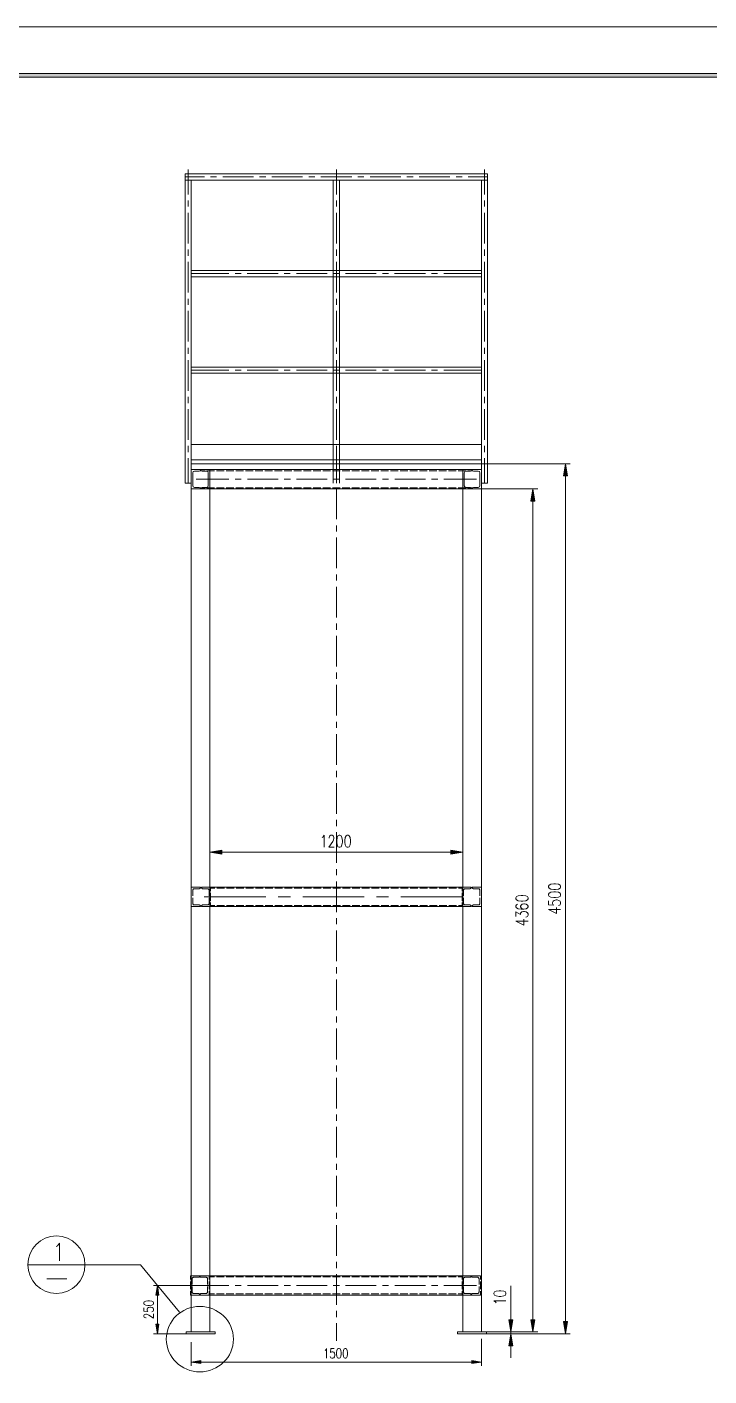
# Model space of a CAD drawing. Header units: millimetres. Extents: x 0 to 586, y 0 to 414.
# Drawn here: x 243.7 to 382.8, y 138.9 to 414.1 of the extents above; entities that cross this region are included whole.
import ezdxf

# ---------------------------------------------------------------- set-up
doc = ezdxf.new("R2010")
doc.units = ezdxf.units.MM

msp = doc.modelspace()

# ---------------------------------------------------------------- hatches: boundary and pattern name
h = msp.add_hatch(color=0)
h.dxf.hatch_style = 2
h.paths.add_polyline_path([(576.117861, 404.569083), (575.429944, 403.877639), (24.994306, 403.877639), (24.302861, 404.569083)])
h = msp.add_hatch(color=0)
h.dxf.hatch_style = 2
h.paths.add_polyline_path([(353.119972, 322.505917), (353.529194, 324.971833), (353.941944, 322.505917)])
h = msp.add_hatch(color=0)
h.dxf.hatch_style = 2
h.paths.add_polyline_path([(279.107194, 323.773447), (279.094142, 323.7865), (279.107194, 323.799553), (279.120247, 323.7865)])
h = msp.add_hatch(color=0)
h.dxf.hatch_style = 2
h.paths.add_polyline_path([(279.107194, 323.773447), (279.094142, 323.7865), (279.107194, 323.799553), (279.120247, 323.7865)])
h = msp.add_hatch(color=0)
h.dxf.hatch_style = 2
h.paths.add_polyline_path([(334.475667, 323.773447), (334.462614, 323.7865), (334.475667, 323.799553), (334.488719, 323.7865)])
h = msp.add_hatch(color=0)
h.dxf.hatch_style = 2
h.paths.add_polyline_path([(334.475667, 323.773447), (334.462614, 323.7865), (334.475667, 323.799553), (334.488719, 323.7865)])
h = msp.add_hatch(color=0)
h.dxf.hatch_style = 2
h.paths.add_polyline_path([(279.107194, 319.832919), (279.094142, 319.845972), (279.107194, 319.859025), (279.120247, 319.845972)])
h = msp.add_hatch(color=0)
h.dxf.hatch_style = 2
h.paths.add_polyline_path([(279.107194, 319.832919), (279.094142, 319.845972), (279.107194, 319.859025), (279.120247, 319.845972)])
h = msp.add_hatch(color=0)
h.dxf.hatch_style = 2
h.paths.add_polyline_path([(334.475667, 319.832919), (334.462614, 319.845972), (334.475667, 319.859025), (334.488719, 319.845972)])
h = msp.add_hatch(color=0)
h.dxf.hatch_style = 2
h.paths.add_polyline_path([(334.475667, 319.832919), (334.462614, 319.845972), (334.475667, 319.859025), (334.488719, 319.845972)])
h = msp.add_hatch(color=0)
h.dxf.hatch_style = 2
h.paths.add_polyline_path([(346.463056, 317.380056), (346.875806, 319.845972), (347.285028, 317.380056)])
h = msp.add_hatch(color=0)
h.dxf.hatch_style = 2
h.paths.add_polyline_path([(283.464, 246.168333), (281.001611, 245.759111), (283.464, 245.349889)])
h = msp.add_hatch(color=0)
h.dxf.hatch_style = 2
h.paths.add_polyline_path([(330.118861, 246.168333), (332.584778, 245.759111), (330.118861, 245.349889)])
h = msp.add_hatch(color=0)
h.dxf.hatch_style = 2
h.paths.add_polyline_path([(279.107194, 238.591725), (279.094142, 238.604778), (279.107194, 238.617831), (279.120247, 238.604778)])
h = msp.add_hatch(color=0)
h.dxf.hatch_style = 2
h.paths.add_polyline_path([(279.265944, 238.591725), (279.252892, 238.604778), (279.265944, 238.617831), (279.278997, 238.604778)])
h = msp.add_hatch(color=0)
h.dxf.hatch_style = 2
h.paths.add_polyline_path([(334.320444, 238.591725), (334.307392, 238.604778), (334.320444, 238.617831), (334.333497, 238.604778)])
h = msp.add_hatch(color=0)
h.dxf.hatch_style = 2
h.paths.add_polyline_path([(334.475667, 238.591725), (334.462614, 238.604778), (334.475667, 238.617831), (334.488719, 238.604778)])
h = msp.add_hatch(color=0)
h.dxf.hatch_style = 2
h.paths.add_polyline_path([(279.107194, 234.647669), (279.094142, 234.660722), (279.107194, 234.673775), (279.120247, 234.660722)])
h = msp.add_hatch(color=0)
h.dxf.hatch_style = 2
h.paths.add_polyline_path([(279.265944, 234.647669), (279.252892, 234.660722), (279.265944, 234.673775), (279.278997, 234.660722)])
h = msp.add_hatch(color=0)
h.dxf.hatch_style = 2
h.paths.add_polyline_path([(334.320444, 234.647669), (334.307392, 234.660722), (334.320444, 234.673775), (334.333497, 234.660722)])
h = msp.add_hatch(color=0)
h.dxf.hatch_style = 2
h.paths.add_polyline_path([(334.475667, 234.647669), (334.462614, 234.660722), (334.475667, 234.673775), (334.488719, 234.660722)])
h = msp.add_hatch(color=0)
h.dxf.hatch_style = 2
h.paths.add_polyline_path([(269.963194, 155.395083), (270.291278, 157.367111), (270.619361, 155.395083)])
h = msp.add_hatch(color=0)
h.dxf.hatch_style = 2
h.paths.add_polyline_path([(278.948444, 159.326086), (278.935392, 159.339139), (278.948444, 159.352192), (278.961497, 159.339139)])
h = msp.add_hatch(color=0)
h.dxf.hatch_style = 2
h.paths.add_polyline_path([(278.948444, 159.326086), (278.935392, 159.339139), (278.948444, 159.352192), (278.961497, 159.339139)])
h = msp.add_hatch(color=0)
h.dxf.hatch_style = 2
h.paths.add_polyline_path([(334.320444, 159.326086), (334.307392, 159.339139), (334.320444, 159.352192), (334.333497, 159.339139)])
h = msp.add_hatch(color=0)
h.dxf.hatch_style = 2
h.paths.add_polyline_path([(334.320444, 159.326086), (334.307392, 159.339139), (334.320444, 159.352192), (334.333497, 159.339139)])
h = msp.add_hatch(color=0)
h.dxf.hatch_style = 2
h.paths.add_polyline_path([(278.948444, 155.382031), (278.935392, 155.395083), (278.948444, 155.408136), (278.961497, 155.395083)])
h = msp.add_hatch(color=0)
h.dxf.hatch_style = 2
h.paths.add_polyline_path([(278.948444, 155.382031), (278.935392, 155.395083), (278.948444, 155.408136), (278.961497, 155.395083)])
h = msp.add_hatch(color=0)
h.dxf.hatch_style = 2
h.paths.add_polyline_path([(334.320444, 155.382031), (334.307392, 155.395083), (334.320444, 155.408136), (334.333497, 155.395083)])
h = msp.add_hatch(color=0)
h.dxf.hatch_style = 2
h.paths.add_polyline_path([(334.320444, 155.382031), (334.307392, 155.395083), (334.320444, 155.408136), (334.333497, 155.395083)])
h = msp.add_hatch(color=0)
h.dxf.hatch_style = 2
h.paths.add_polyline_path([(269.963194, 149.479), (270.291278, 147.506972), (270.619361, 149.479)])
h = msp.add_hatch(color=0)
h.dxf.hatch_style = 2
h.paths.add_polyline_path([(341.972194, 150.364472), (342.384944, 147.902083), (342.794167, 150.364472)])
h = msp.add_hatch(color=0)
h.dxf.hatch_style = 2
h.paths.add_polyline_path([(346.463056, 150.364472), (346.875806, 147.902083), (347.285028, 150.364472)])
h = msp.add_hatch(color=0)
h.dxf.hatch_style = 2
h.paths.add_polyline_path([(353.119972, 149.972889), (353.529194, 147.506972), (353.941944, 149.972889)])
h = msp.add_hatch(color=0)
h.dxf.hatch_style = 2
h.paths.add_polyline_path([(341.972194, 145.041056), (342.384944, 147.506972), (342.794167, 145.041056)])
h = msp.add_hatch(color=0)
h.dxf.hatch_style = 2
h.paths.add_polyline_path([(279.188333, 142.056556), (277.216306, 141.728472), (279.188333, 141.400389)])
h = msp.add_hatch(color=0)
h.dxf.hatch_style = 2
h.paths.add_polyline_path([(334.398056, 142.056556), (336.370083, 141.728472), (334.398056, 141.400389)])

# ---------------------------------------------------------------- linework, layer by layer
at = {"color": 0, "lineweight": 0}
for points in [[(0, 0), (585.632278, 0), (585.632278, 414.0835), (0, 414.0835)], [(576.117861, 404.569083), (575.429944, 403.877639), (24.994306, 403.877639), (24.302861, 404.569083)], [(353.119972, 322.505917), (353.529194, 324.971833), (353.941944, 322.505917)], [(346.463056, 317.380056), (346.875806, 319.845972), (347.285028, 317.380056)], [(307.368222, 249.209278), (307.121278, 249.092861), (306.955472, 248.740083), (306.874333, 248.154472), (306.874333, 247.801694), (306.955472, 247.216083), (307.121278, 246.863306), (307.368222, 246.743361), (307.5305, 246.743361), (307.777444, 246.863306), (307.94325, 247.216083), (308.024389, 247.801694), (308.024389, 248.154472), (307.94325, 248.740083), (307.777444, 249.092861), (307.5305, 249.209278)], [(309.012167, 249.209278), (308.765222, 249.092861), (308.599417, 248.740083), (308.518278, 248.154472), (308.518278, 247.801694), (308.599417, 247.216083), (308.765222, 246.863306), (309.012167, 246.743361), (309.174444, 246.743361), (309.421389, 246.863306), (309.587194, 247.216083), (309.668333, 247.801694), (309.668333, 248.154472), (309.587194, 248.740083), (309.421389, 249.092861), (309.174444, 249.209278)], [(283.464, 246.168333), (281.001611, 245.759111), (283.464, 245.349889)], [(330.118861, 246.168333), (332.584778, 245.759111), (330.118861, 245.349889)], [(343.425639, 236.255278), (343.542056, 236.008333), (343.894833, 235.846056), (344.480444, 235.761389), (344.833222, 235.761389), (345.418833, 235.846056), (345.771611, 236.008333), (345.888028, 236.255278), (345.888028, 236.421083), (345.771611, 236.668028), (345.418833, 236.830306), (344.833222, 236.911444), (344.480444, 236.911444), (343.894833, 236.830306), (343.542056, 236.668028), (343.425639, 236.421083)], [(350.079028, 238.622417), (350.198972, 238.375472), (350.548222, 238.209667), (351.137361, 238.128528), (351.486611, 238.128528), (352.07575, 238.209667), (352.428528, 238.375472), (352.544944, 238.622417), (352.544944, 238.784694), (352.428528, 239.031639), (352.07575, 239.197444), (351.486611, 239.278583), (351.137361, 239.278583), (350.548222, 239.197444), (350.198972, 239.031639), (350.079028, 238.784694)], [(350.079028, 236.978472), (350.198972, 236.731528), (350.548222, 236.56925), (351.137361, 236.484583), (351.486611, 236.484583), (352.07575, 236.56925), (352.428528, 236.731528), (352.544944, 236.978472), (352.544944, 237.144278), (352.428528, 237.387694), (352.07575, 237.5535), (351.486611, 237.634639), (351.137361, 237.634639), (350.548222, 237.5535), (350.198972, 237.387694), (350.079028, 237.144278)], [(269.963194, 155.395083), (270.291278, 157.367111), (270.619361, 155.395083)], [(267.529028, 153.684111), (267.624278, 153.486556), (267.9065, 153.356028), (268.375694, 153.292528), (268.657917, 153.292528), (269.127111, 153.356028), (269.409333, 153.486556), (269.501056, 153.684111), (269.501056, 153.818167), (269.409333, 154.012194), (269.127111, 154.14625), (268.657917, 154.20975), (268.375694, 154.20975), (267.9065, 154.14625), (267.624278, 154.012194), (267.529028, 153.818167)], [(338.934778, 155.624389), (339.051194, 155.377444), (339.403972, 155.211639), (339.989583, 155.1305), (340.342361, 155.1305), (340.927972, 155.211639), (341.28075, 155.377444), (341.397167, 155.624389), (341.397167, 155.790194), (341.28075, 156.033611), (340.927972, 156.199417), (340.342361, 156.280556), (339.989583, 156.280556), (339.403972, 156.199417), (339.051194, 156.033611), (338.934778, 155.790194)], [(269.963194, 149.479), (270.291278, 147.506972), (270.619361, 149.479)], [(341.972194, 150.364472), (342.384944, 147.902083), (342.794167, 150.364472)], [(346.463056, 150.364472), (346.875806, 147.902083), (347.285028, 150.364472)], [(353.119972, 149.972889), (353.529194, 147.506972), (353.941944, 149.972889)], [(341.972194, 145.041056), (342.384944, 147.506972), (342.794167, 145.041056)], [(307.251806, 144.487194), (307.05425, 144.395472), (306.923722, 144.11325), (306.856694, 143.644056), (306.856694, 143.361833), (306.923722, 142.892639), (307.05425, 142.610417), (307.251806, 142.518694), (307.382333, 142.518694), (307.579889, 142.610417), (307.713944, 142.892639), (307.777444, 143.361833), (307.777444, 143.644056), (307.713944, 144.11325), (307.579889, 144.395472), (307.382333, 144.487194)], [(308.567667, 144.487194), (308.370111, 144.395472), (308.239583, 144.11325), (308.172556, 143.644056), (308.172556, 143.361833), (308.239583, 142.892639), (308.370111, 142.610417), (308.567667, 142.518694), (308.698194, 142.518694), (308.89575, 142.610417), (309.026278, 142.892639), (309.093306, 143.361833), (309.093306, 143.644056), (309.026278, 144.11325), (308.89575, 144.395472), (308.698194, 144.487194)], [(279.188333, 142.056556), (277.216306, 141.728472), (279.188333, 141.400389)], [(334.398056, 142.056556), (336.370083, 141.728472), (334.398056, 141.400389)]]:
    msp.add_lwpolyline(points, close=True, dxfattribs=at)
for points in [[(275.953361, 321.027778), (275.953361, 384.125611)], [(275.953361, 384.125611), (337.633028, 384.125611)], [(275.953361, 383.494139), (279.872722, 383.494139)], [(275.953361, 382.862667), (337.633028, 382.862667)], [(276.584833, 379.941667), (276.584833, 385.011083)], [(277.216306, 321.027778), (277.216306, 382.862667)], [(281.125083, 383.494139), (282.377444, 383.494139)], [(283.629806, 383.494139), (289.888083, 383.494139)], [(291.140444, 383.494139), (292.392806, 383.494139)], [(293.645167, 383.494139), (299.906972, 383.494139)], [(301.159333, 383.494139), (302.408167, 383.494139)], [(303.660528, 383.494139), (309.922333, 383.494139)], [(306.161722, 321.027778), (306.161722, 382.862667)], [(306.793194, 379.941667), (306.793194, 385.011083)], [(307.424667, 321.027778), (307.424667, 382.862667)], [(311.174694, 383.494139), (312.427056, 383.494139)], [(313.679417, 383.494139), (319.937694, 383.494139)], [(321.190056, 383.494139), (322.442417, 383.494139)], [(323.694778, 383.494139), (329.956583, 383.494139)], [(331.208944, 383.494139), (332.461306, 383.494139)], [(333.713667, 383.494139), (337.633028, 383.494139)], [(336.370083, 321.027778), (336.370083, 382.862667)], [(337.001556, 379.941667), (337.001556, 385.011083)], [(337.633028, 321.027778), (337.633028, 384.125611)], [(276.584833, 377.436944), (276.584833, 378.689306)], [(306.793194, 377.436944), (306.793194, 378.689306)], [(337.001556, 377.436944), (337.001556, 378.689306)], [(276.584833, 369.922778), (276.584833, 376.184583)], [(306.793194, 369.922778), (306.793194, 376.184583)], [(337.001556, 369.922778), (337.001556, 376.184583)], [(276.584833, 367.418056), (276.584833, 368.670417)], [(276.584833, 359.907417), (276.584833, 366.165694)], [(306.793194, 367.418056), (306.793194, 368.670417)], [(306.793194, 359.907417), (306.793194, 366.165694)], [(337.001556, 367.418056), (337.001556, 368.670417)], [(337.001556, 359.907417), (337.001556, 366.165694)], [(277.216306, 364.408861), (336.370083, 364.408861)], [(277.216306, 363.777389), (284.878639, 363.777389)], [(286.131, 363.777389), (287.383361, 363.777389)], [(288.635722, 363.777389), (294.897528, 363.777389)], [(296.149889, 363.777389), (297.40225, 363.777389)], [(298.654611, 363.777389), (304.912889, 363.777389)], [(306.16525, 363.777389), (307.417611, 363.777389)], [(308.669972, 363.777389), (314.931778, 363.777389)], [(316.184139, 363.777389), (317.4365, 363.777389)], [(318.688861, 363.777389), (324.947139, 363.777389)], [(326.1995, 363.777389), (327.451861, 363.777389)], [(328.704222, 363.777389), (336.370083, 363.777389)], [(277.216306, 363.145917), (336.370083, 363.145917)], [(276.584833, 357.402694), (276.584833, 358.655056)], [(306.793194, 357.402694), (306.793194, 358.655056)], [(337.001556, 357.402694), (337.001556, 358.655056)], [(276.584833, 349.888528), (276.584833, 356.150333)], [(306.793194, 349.888528), (306.793194, 356.150333)], [(337.001556, 349.888528), (337.001556, 356.150333)], [(276.584833, 347.383806), (276.584833, 348.636167)], [(306.793194, 347.383806), (306.793194, 348.636167)], [(337.001556, 347.383806), (337.001556, 348.636167)], [(276.584833, 339.873167), (276.584833, 346.134972)], [(277.216306, 344.688583), (336.370083, 344.688583)], [(277.216306, 344.057111), (284.878639, 344.057111)], [(286.131, 344.057111), (287.383361, 344.057111)], [(288.635722, 344.057111), (294.897528, 344.057111)], [(296.149889, 344.057111), (297.40225, 344.057111)], [(298.654611, 344.057111), (304.912889, 344.057111)], [(306.16525, 344.057111), (307.417611, 344.057111)], [(306.793194, 339.873167), (306.793194, 346.134972)], [(308.669972, 344.057111), (314.931778, 344.057111)], [(316.184139, 344.057111), (317.4365, 344.057111)], [(318.688861, 344.057111), (324.947139, 344.057111)], [(326.1995, 344.057111), (327.451861, 344.057111)], [(328.704222, 344.057111), (336.370083, 344.057111)], [(337.001556, 339.873167), (337.001556, 346.134972)], [(277.216306, 343.429167), (336.370083, 343.429167)], [(276.584833, 337.368444), (276.584833, 338.620806)], [(306.793194, 337.368444), (306.793194, 338.620806)], [(337.001556, 337.368444), (337.001556, 338.620806)], [(276.584833, 329.854278), (276.584833, 336.116083)], [(306.793194, 329.854278), (306.793194, 336.116083)], [(337.001556, 329.854278), (337.001556, 336.116083)], [(276.584833, 327.353083), (276.584833, 328.605444)], [(277.216306, 328.915889), (336.370083, 328.915889)], [(306.793194, 327.353083), (306.793194, 328.605444)], [(337.001556, 327.353083), (337.001556, 328.605444)], [(276.584833, 321.027778), (276.584833, 326.100722)], [(277.216306, 325.758528), (336.370083, 325.758528)], [(277.216306, 324.971833), (336.370083, 324.971833)], [(277.216306, 323.7865), (277.216306, 324.971833)], [(306.793194, 327.250778), (306.793194, 323.684194)], [(306.793194, 321.027778), (306.793194, 326.100722)], [(336.370083, 324.971833), (354.516972, 324.971833)], [(336.370083, 323.7865), (336.370083, 324.971833)], [(337.001556, 321.027778), (337.001556, 326.100722)], [(277.216306, 323.7865), (336.370083, 323.7865)], [(277.216306, 323.7865), (277.216306, 319.845972)], [(277.216306, 323.7865), (277.216306, 319.845972)], [(277.216306, 323.7865), (279.107194, 323.7865)], [(277.216306, 323.7865), (277.216306, 319.845972)], [(279.107194, 323.7865), (277.216306, 323.7865)], [(277.84425, 323.472528), (277.622, 323.380806), (277.530278, 323.158556)], [(277.530278, 323.158556), (277.530278, 320.473917)], [(277.84425, 323.472528), (278.793222, 323.472528)], [(278.793222, 323.472528), (279.015472, 323.56425), (279.107194, 323.7865)], [(279.107194, 323.7865), (334.475667, 323.7865)], [(279.107194, 323.7865), (279.198917, 323.56425), (279.424694, 323.472528)], [(281.001611, 323.7865), (279.107194, 323.7865)], [(279.107194, 323.7865), (281.001611, 323.7865)], [(279.107194, 323.550139), (279.975028, 323.550139)], [(280.370139, 323.472528), (279.424694, 323.472528)], [(280.370139, 323.550139), (281.947056, 323.550139)], [(280.684111, 323.158556), (280.592389, 323.380806), (280.370139, 323.472528)], [(280.684111, 323.158556), (280.684111, 320.473917)], [(281.001611, 323.7865), (281.001611, 319.845972)], [(281.001611, 323.7865), (281.001611, 319.845972)], [(282.342167, 323.550139), (283.919083, 323.550139)], [(284.314194, 323.550139), (285.891111, 323.550139)], [(286.286222, 323.550139), (287.863139, 323.550139)], [(288.25825, 323.550139), (289.835167, 323.550139)], [(290.230278, 323.550139), (291.807194, 323.550139)], [(292.202306, 323.550139), (293.779222, 323.550139)], [(294.170806, 323.550139), (295.75125, 323.550139)], [(296.142833, 323.550139), (297.723278, 323.550139)], [(298.114861, 323.550139), (299.695306, 323.550139)], [(300.086889, 323.550139), (301.663806, 323.550139)], [(302.058917, 323.550139), (303.635833, 323.550139)], [(304.030944, 323.550139), (305.607861, 323.550139)], [(306.002972, 323.550139), (307.579889, 323.550139)], [(306.793194, 322.431833), (306.793194, 321.179472)], [(307.975, 323.550139), (309.551917, 323.550139)], [(309.947028, 323.550139), (311.523944, 323.550139)], [(311.919056, 323.550139), (313.495972, 323.550139)], [(313.891083, 323.550139), (315.468, 323.550139)], [(315.863111, 323.550139), (317.440028, 323.550139)], [(317.835139, 323.550139), (319.412056, 323.550139)], [(319.807167, 323.550139), (321.384083, 323.550139)], [(321.779194, 323.550139), (323.356111, 323.550139)], [(323.751222, 323.550139), (325.328139, 323.550139)], [(325.72325, 323.550139), (327.300167, 323.550139)], [(327.695278, 323.550139), (329.272194, 323.550139)], [(329.663778, 323.550139), (331.244222, 323.550139)], [(331.635806, 323.550139), (333.21625, 323.550139)], [(332.584778, 323.7865), (334.475667, 323.7865)], [(332.584778, 323.7865), (332.584778, 319.845972)], [(333.21625, 323.472528), (332.990472, 323.380806), (332.89875, 323.158556)], [(332.89875, 323.158556), (332.89875, 320.473917)], [(333.21625, 323.472528), (334.161694, 323.472528)], [(333.607833, 323.550139), (334.475667, 323.550139)], [(334.161694, 323.472528), (334.383944, 323.56425), (334.475667, 323.7865)], [(336.370083, 323.7865), (334.475667, 323.7865)], [(334.475667, 323.7865), (334.567389, 323.56425), (334.793167, 323.472528)], [(335.738611, 323.472528), (334.793167, 323.472528)], [(336.052583, 323.158556), (335.960861, 323.380806), (335.738611, 323.472528)], [(336.052583, 323.158556), (336.052583, 320.473917)], [(336.370083, 323.7865), (336.370083, 319.845972)], [(353.529194, 149.972889), (353.529194, 322.505917)], [(275.953361, 321.027778), (277.216306, 321.027778)], [(277.216306, 319.845972), (277.216306, 147.902083)], [(277.216306, 319.845972), (336.370083, 319.845972)], [(277.216306, 319.845972), (279.107194, 319.845972)], [(279.107194, 319.845972), (277.216306, 319.845972)], [(277.530278, 320.473917), (277.622, 320.251667), (277.84425, 320.159944)], [(277.84425, 320.159944), (278.793222, 320.159944)], [(278.232306, 321.818), (284.89275, 321.818)], [(279.107194, 319.845972), (279.015472, 320.068222), (278.793222, 320.159944)], [(279.424694, 320.159944), (279.198917, 320.068222), (279.107194, 319.845972)], [(279.107194, 320.082333), (279.975028, 320.082333)], [(279.107194, 319.845972), (334.475667, 319.845972)], [(281.001611, 319.845972), (279.107194, 319.845972)], [(279.107194, 319.845972), (281.001611, 319.845972)], [(280.370139, 320.159944), (279.424694, 320.159944)], [(280.370139, 320.159944), (280.592389, 320.251667), (280.684111, 320.473917)], [(280.370139, 320.082333), (281.947056, 320.082333)], [(281.001611, 319.845972), (281.001611, 147.902083)], [(282.342167, 320.082333), (283.919083, 320.082333)], [(284.314194, 320.082333), (285.891111, 320.082333)], [(286.145111, 321.818), (287.397472, 321.818)], [(286.286222, 320.082333), (287.863139, 320.082333)], [(288.25825, 320.082333), (289.835167, 320.082333)], [(288.649833, 321.818), (294.911639, 321.818)], [(290.230278, 320.082333), (291.807194, 320.082333)], [(292.202306, 320.082333), (293.779222, 320.082333)], [(294.170806, 320.082333), (295.75125, 320.082333)], [(296.142833, 320.082333), (297.723278, 320.082333)], [(296.164, 321.818), (297.416361, 321.818)], [(298.114861, 320.082333), (299.695306, 320.082333)], [(298.668722, 321.818), (304.927, 321.818)], [(300.086889, 320.082333), (301.663806, 320.082333)], [(302.058917, 320.082333), (303.635833, 320.082333)], [(304.030944, 320.082333), (305.607861, 320.082333)], [(306.002972, 320.082333), (307.579889, 320.082333)], [(306.179361, 321.818), (307.431722, 321.818)], [(306.793194, 319.927111), (306.793194, 313.665306)], [(307.975, 320.082333), (309.551917, 320.082333)], [(308.684083, 321.818), (314.945889, 321.818)], [(309.947028, 320.082333), (311.523944, 320.082333)], [(311.919056, 320.082333), (313.495972, 320.082333)], [(313.891083, 320.082333), (315.468, 320.082333)], [(315.863111, 320.082333), (317.440028, 320.082333)], [(316.19825, 321.818), (317.450611, 321.818)], [(317.835139, 320.082333), (319.412056, 320.082333)], [(318.699444, 321.818), (324.96125, 321.818)], [(319.807167, 320.082333), (321.384083, 320.082333)], [(321.779194, 320.082333), (323.356111, 320.082333)], [(323.751222, 320.082333), (325.328139, 320.082333)], [(325.72325, 320.082333), (327.300167, 320.082333)], [(326.213611, 321.818), (327.465972, 321.818)], [(327.695278, 320.082333), (329.272194, 320.082333)], [(328.718333, 321.818), (335.378778, 321.818)], [(329.663778, 320.082333), (331.244222, 320.082333)], [(331.635806, 320.082333), (333.21625, 320.082333)], [(332.584778, 319.845972), (332.584778, 147.902083)], [(332.584778, 319.845972), (334.475667, 319.845972)], [(332.89875, 320.473917), (332.990472, 320.251667), (333.21625, 320.159944)], [(333.21625, 320.159944), (334.161694, 320.159944)], [(333.607833, 320.082333), (334.475667, 320.082333)], [(334.475667, 319.845972), (334.383944, 320.068222), (334.161694, 320.159944)], [(334.793167, 320.159944), (334.567389, 320.068222), (334.475667, 319.845972)], [(336.370083, 319.845972), (334.475667, 319.845972)], [(335.738611, 320.159944), (334.793167, 320.159944)], [(335.738611, 320.159944), (335.960861, 320.251667), (336.052583, 320.473917)], [(337.633028, 321.027778), (336.370083, 321.027778)], [(336.370083, 319.845972), (336.370083, 147.902083)], [(336.370083, 319.845972), (347.860056, 319.845972)], [(346.875806, 150.364472), (346.875806, 317.380056)], [(306.793194, 312.412944), (306.793194, 311.160583)], [(306.793194, 309.908222), (306.793194, 303.649944)], [(306.793194, 302.397583), (306.793194, 301.145222)], [(306.793194, 299.892861), (306.793194, 293.631056)], [(306.793194, 292.378694), (306.793194, 291.129861)], [(306.793194, 289.8775), (306.793194, 283.615694)], [(306.793194, 282.363333), (306.793194, 281.110972)], [(306.793194, 279.858611), (306.793194, 273.596806)], [(306.793194, 272.347972), (306.793194, 271.095611)], [(306.793194, 269.84325), (306.793194, 263.581444)], [(306.793194, 262.329083), (306.793194, 261.076722)], [(306.793194, 259.824361), (306.793194, 253.566083)], [(306.793194, 252.313722), (306.793194, 251.061361)], [(303.918056, 248.740083), (304.080333, 248.8565), (304.327278, 249.209278), (304.327278, 246.743361)], [(305.315056, 248.623667), (305.315056, 248.740083), (305.396194, 248.976444), (305.477333, 249.092861), (305.643139, 249.209278), (305.971222, 249.209278), (306.1335, 249.092861), (306.218167, 248.976444), (306.299306, 248.740083), (306.299306, 248.503722), (306.218167, 248.270889), (306.052361, 247.918111), (305.230389, 246.743361), (306.380444, 246.743361)], [(306.793194, 249.809), (306.793194, 243.547194)], [(281.001611, 244.556139), (281.001611, 246.743361)], [(283.464, 245.759111), (330.118861, 245.759111)], [(332.584778, 244.556139), (332.584778, 246.743361)], [(306.793194, 242.294833), (306.793194, 241.042472)], [(306.793194, 239.790111), (306.793194, 233.531833)], [(277.216306, 238.604778), (277.216306, 237.818083)], [(277.216306, 238.604778), (279.107194, 238.604778)], [(277.216306, 237.422972), (277.216306, 235.846056)], [(277.84425, 238.290806), (277.784278, 238.28375), (277.724306, 238.266111), (277.671389, 238.237889), (277.622, 238.199083), (277.583194, 238.149694), (277.554972, 238.09325), (277.537333, 238.036806), (277.530278, 237.973306)], [(277.530278, 237.973306), (277.530278, 236.830306)], [(277.84425, 238.290806), (278.793222, 238.290806)], [(278.793222, 238.290806), (278.853194, 238.294333), (278.913167, 238.3155), (278.966083, 238.343722), (279.015472, 238.382528), (279.054278, 238.428389), (279.0825, 238.484833), (279.100139, 238.544806), (279.107194, 238.604778)], [(281.156833, 238.604778), (279.265944, 238.604778)], [(279.265944, 238.604778), (279.273, 238.544806), (279.290639, 238.484833), (279.318861, 238.428389), (279.357667, 238.382528), (279.407056, 238.343722), (279.459972, 238.3155), (279.519944, 238.294333), (279.579917, 238.290806)], [(280.528889, 238.290806), (279.579917, 238.290806)], [(280.842861, 237.973306), (280.835806, 238.036806), (280.818167, 238.09325), (280.789944, 238.149694), (280.751139, 238.199083), (280.70175, 238.237889), (280.648833, 238.266111), (280.588861, 238.28375), (280.528889, 238.290806)], [(280.842861, 237.973306), (280.842861, 236.830306)], [(281.156833, 238.604778), (332.584778, 238.604778)], [(281.156833, 238.604778), (281.156833, 237.818083)], [(281.156833, 238.368417), (282.024667, 238.368417)], [(281.156833, 237.422972), (281.156833, 235.846056)], [(282.419778, 238.368417), (283.996694, 238.368417)], [(284.391806, 238.368417), (285.968722, 238.368417)], [(286.363833, 238.368417), (287.94075, 238.368417)], [(288.335861, 238.368417), (289.912778, 238.368417)], [(290.307889, 238.368417), (291.884806, 238.368417)], [(292.279917, 238.368417), (293.856833, 238.368417)], [(294.251944, 238.368417), (295.828861, 238.368417)], [(296.223972, 238.368417), (297.800889, 238.368417)], [(298.196, 238.368417), (299.772917, 238.368417)], [(300.168028, 238.368417), (301.744944, 238.368417)], [(302.140056, 238.368417), (303.716972, 238.368417)], [(304.112083, 238.368417), (305.689, 238.368417)], [(306.084111, 238.368417), (307.661028, 238.368417)], [(308.052611, 238.368417), (309.633056, 238.368417)], [(310.024639, 238.368417), (311.605083, 238.368417)], [(311.996667, 238.368417), (313.573583, 238.368417)], [(313.968694, 238.368417), (315.545611, 238.368417)], [(315.940722, 238.368417), (317.517639, 238.368417)], [(317.91275, 238.368417), (319.489667, 238.368417)], [(319.884778, 238.368417), (321.461694, 238.368417)], [(321.856806, 238.368417), (323.433722, 238.368417)], [(323.828833, 238.368417), (325.40575, 238.368417)], [(325.800861, 238.368417), (327.377778, 238.368417)], [(327.772889, 238.368417), (329.349806, 238.368417)], [(329.744917, 238.368417), (331.321833, 238.368417)], [(331.716944, 238.368417), (332.584778, 238.368417)], [(332.426028, 238.604778), (334.320444, 238.604778)], [(332.426028, 238.604778), (332.426028, 237.818083)], [(332.426028, 237.422972), (332.426028, 235.846056)], [(333.0575, 238.290806), (332.994, 238.28375), (332.937556, 238.266111), (332.881111, 238.237889), (332.83525, 238.199083), (332.792917, 238.149694), (332.764694, 238.09325), (332.747056, 238.036806), (332.74, 237.973306)], [(332.74, 237.973306), (332.74, 236.830306)], [(333.0575, 238.290806), (334.002944, 238.290806)], [(334.002944, 238.290806), (334.066444, 238.294333), (334.122889, 238.3155), (334.179333, 238.343722), (334.225194, 238.382528), (334.267528, 238.428389), (334.29575, 238.484833), (334.313389, 238.544806), (334.320444, 238.604778)], [(336.370083, 238.604778), (334.475667, 238.604778)], [(334.475667, 238.604778), (334.482722, 238.544806), (334.500361, 238.484833), (334.528583, 238.428389), (334.567389, 238.382528), (334.616778, 238.343722), (334.669694, 238.3155), (334.729667, 238.294333), (334.793167, 238.290806)], [(335.738611, 238.290806), (334.793167, 238.290806)], [(336.052583, 237.973306), (336.049056, 238.036806), (336.031417, 238.09325), (335.999667, 238.149694), (335.960861, 238.199083), (335.915, 238.237889), (335.858556, 238.266111), (335.798583, 238.28375), (335.738611, 238.290806)], [(336.052583, 237.973306), (336.052583, 236.830306)], [(336.370083, 238.604778), (336.370083, 237.818083)], [(336.370083, 237.422972), (336.370083, 235.846056)], [(277.216306, 235.450944), (277.216306, 234.660722)], [(277.216306, 234.660722), (279.107194, 234.660722)], [(277.530278, 236.435194), (277.530278, 235.292194)], [(277.530278, 235.292194), (277.537333, 235.232222), (277.554972, 235.17225), (277.583194, 235.115806), (277.622, 235.069944), (277.671389, 235.031139), (277.724306, 234.999389), (277.784278, 234.98175), (277.84425, 234.978222)], [(277.84425, 234.978222), (278.793222, 234.978222)], [(279.107194, 234.660722), (279.100139, 234.724222), (279.0825, 234.780667), (279.054278, 234.837111), (279.015472, 234.882972), (278.966083, 234.925306), (278.913167, 234.953528), (278.853194, 234.971167), (278.793222, 234.978222)], [(279.579917, 234.978222), (279.519944, 234.971167), (279.459972, 234.953528), (279.407056, 234.925306), (279.357667, 234.882972), (279.318861, 234.837111), (279.290639, 234.780667), (279.273, 234.724222), (279.265944, 234.660722)], [(281.156833, 234.660722), (279.265944, 234.660722)], [(280.528889, 234.978222), (279.579917, 234.978222)], [(292.421028, 236.63275), (279.805694, 236.63275)], [(280.528889, 234.978222), (280.588861, 234.98175), (280.648833, 234.999389), (280.70175, 235.031139), (280.751139, 235.069944), (280.789944, 235.115806), (280.818167, 235.17225), (280.835806, 235.232222), (280.842861, 235.292194)], [(280.842861, 236.435194), (280.842861, 235.292194)], [(281.156833, 235.450944), (281.156833, 234.660722)], [(281.156833, 234.897083), (282.024667, 234.897083)], [(281.156833, 234.660722), (332.584778, 234.660722)], [(282.419778, 234.897083), (283.996694, 234.897083)], [(284.391806, 234.897083), (285.968722, 234.897083)], [(286.363833, 234.897083), (287.94075, 234.897083)], [(288.335861, 234.897083), (289.912778, 234.897083)], [(290.307889, 234.897083), (291.884806, 234.897083)], [(292.279917, 234.897083), (293.856833, 234.897083)], [(294.251944, 234.897083), (295.828861, 234.897083)], [(297.430472, 236.63275), (294.92575, 236.63275)], [(296.223972, 234.897083), (297.800889, 234.897083)], [(298.196, 234.897083), (299.772917, 234.897083)], [(312.455278, 236.63275), (299.935194, 236.63275)], [(300.168028, 234.897083), (301.744944, 234.897083)], [(302.140056, 234.897083), (303.716972, 234.897083)], [(304.112083, 234.897083), (305.689, 234.897083)], [(306.084111, 234.897083), (307.661028, 234.897083)], [(308.052611, 234.897083), (309.633056, 234.897083)], [(310.024639, 234.897083), (311.605083, 234.897083)], [(311.996667, 234.897083), (313.573583, 234.897083)], [(313.968694, 234.897083), (315.545611, 234.897083)], [(317.464722, 236.63275), (314.96, 236.63275)], [(315.940722, 234.897083), (317.517639, 234.897083)], [(317.91275, 234.897083), (319.489667, 234.897083)], [(319.884778, 234.897083), (321.461694, 234.897083)], [(332.584778, 236.63275), (319.969444, 236.63275)], [(321.856806, 234.897083), (323.433722, 234.897083)], [(323.828833, 234.897083), (325.40575, 234.897083)], [(325.800861, 234.897083), (327.377778, 234.897083)], [(327.772889, 234.897083), (329.349806, 234.897083)], [(329.744917, 234.897083), (331.321833, 234.897083)], [(331.716944, 234.897083), (332.584778, 234.897083)], [(332.426028, 235.450944), (332.426028, 234.660722)], [(332.426028, 234.660722), (334.320444, 234.660722)], [(332.74, 236.435194), (332.74, 235.292194)], [(332.74, 235.292194), (332.747056, 235.232222), (332.764694, 235.17225), (332.792917, 235.115806), (332.83525, 235.069944), (332.881111, 235.031139), (332.937556, 234.999389), (332.994, 234.98175), (333.0575, 234.978222)], [(333.0575, 234.978222), (334.002944, 234.978222)], [(334.320444, 234.660722), (334.313389, 234.724222), (334.29575, 234.780667), (334.267528, 234.837111), (334.225194, 234.882972), (334.179333, 234.925306), (334.122889, 234.953528), (334.066444, 234.971167), (334.002944, 234.978222)], [(334.793167, 234.978222), (334.729667, 234.971167), (334.669694, 234.953528), (334.616778, 234.925306), (334.567389, 234.882972), (334.528583, 234.837111), (334.500361, 234.780667), (334.482722, 234.724222), (334.475667, 234.660722)], [(336.370083, 234.660722), (334.475667, 234.660722)], [(335.738611, 234.978222), (334.793167, 234.978222)], [(335.738611, 234.978222), (335.798583, 234.98175), (335.858556, 234.999389), (335.915, 235.031139), (335.960861, 235.069944), (335.999667, 235.115806), (336.031417, 235.17225), (336.049056, 235.232222), (336.052583, 235.292194)], [(336.052583, 236.435194), (336.052583, 235.292194)], [(336.370083, 235.450944), (336.370083, 234.660722)], [(343.774889, 235.105222), (343.542056, 235.024083), (343.425639, 234.777139), (343.425639, 234.611333), (343.542056, 234.364389), (343.894833, 234.202111), (344.480444, 234.120972), (345.066056, 234.120972), (345.538778, 234.202111), (345.771611, 234.364389), (345.888028, 234.611333), (345.888028, 234.696), (345.771611, 234.939417), (345.538778, 235.105222), (345.186, 235.186361), (345.066056, 235.186361), (344.716806, 235.105222), (344.480444, 234.939417), (344.364028, 234.696), (344.364028, 234.611333), (344.480444, 234.364389), (344.716806, 234.202111), (345.066056, 234.120972)], [(350.079028, 235.828417), (350.079028, 235.006444), (351.137361, 234.925306), (351.017417, 235.006444), (350.901, 235.253389), (350.901, 235.500333), (351.017417, 235.747278), (351.253778, 235.909556), (351.606556, 235.994222), (351.839389, 235.994222), (352.192167, 235.909556), (352.428528, 235.747278), (352.544944, 235.500333), (352.544944, 235.253389), (352.428528, 235.006444), (352.308583, 234.925306), (352.07575, 234.840639)], [(350.079028, 234.022194), (351.722972, 233.200222), (351.722972, 234.431417)], [(350.079028, 234.022194), (352.544944, 234.022194)], [(306.793194, 232.279472), (306.793194, 231.027111)], [(343.425639, 232.639306), (343.425639, 233.545944), (344.364028, 233.052056), (344.364028, 233.299), (344.480444, 233.461278), (344.596861, 233.545944), (344.949639, 233.627083), (345.186, 233.627083), (345.538778, 233.545944), (345.771611, 233.380139), (345.888028, 233.133194), (345.888028, 232.88625), (345.771611, 232.639306), (345.655194, 232.558167), (345.418833, 232.477028)], [(343.425639, 231.655056), (345.066056, 230.833083), (345.066056, 232.064278)], [(343.425639, 231.655056), (345.888028, 231.655056)], [(306.793194, 229.77475), (306.793194, 223.512944)], [(306.793194, 222.260583), (306.793194, 221.008222)], [(306.793194, 219.759389), (306.793194, 213.497583)], [(306.793194, 212.245222), (306.793194, 210.992861)], [(306.793194, 209.7405), (306.793194, 203.478694)], [(306.793194, 202.229861), (306.793194, 200.9775)], [(306.793194, 199.725139), (306.793194, 193.463333)], [(306.793194, 192.210972), (306.793194, 190.958611)], [(306.793194, 189.70625), (306.793194, 183.447972)], [(306.793194, 182.195611), (306.793194, 180.94325)], [(306.793194, 179.690889), (306.793194, 173.429083)], [(306.793194, 172.176722), (306.793194, 170.924361)], [(306.793194, 169.672), (306.793194, 163.413722)], [(249.6185, 165.272861), (249.890139, 165.442194), (250.295833, 165.950194), (250.295833, 162.40125)], [(255.696861, 161.589861), (243.864694, 161.589861)], [(266.819944, 161.589861), (255.696861, 161.589861)], [(274.831528, 151.927278), (266.819944, 161.589861)], [(306.793194, 162.161361), (306.793194, 160.909)], [(306.793194, 159.656639), (306.793194, 153.394833)], [(251.791611, 158.700611), (247.769944, 158.700611)], [(278.232306, 157.367111), (269.501056, 157.367111)], [(277.057556, 159.339139), (277.057556, 158.548917)], [(277.057556, 159.339139), (278.948444, 159.339139)], [(277.057556, 158.153806), (277.057556, 156.576889)], [(277.689028, 159.021639), (277.625528, 159.014583), (277.569083, 158.996944), (277.512639, 158.968722), (277.46325, 158.929917), (277.424444, 158.880528), (277.396222, 158.827611), (277.378583, 158.767639), (277.371528, 158.707667)], [(277.371528, 158.707667), (277.371528, 157.564667)], [(277.371528, 157.169556), (277.371528, 156.026556)], [(277.689028, 159.021639), (278.634472, 159.021639)], [(278.232306, 157.367111), (284.89275, 157.367111)], [(278.634472, 159.021639), (278.694444, 159.028694), (278.754417, 159.046333), (278.810861, 159.074556), (278.856722, 159.113361), (278.895528, 159.16275), (278.927278, 159.215667), (278.944917, 159.275639), (278.948444, 159.339139)], [(280.842861, 159.339139), (278.948444, 159.339139)], [(278.948444, 159.339139), (278.9555, 159.275639), (278.973139, 159.215667), (279.004889, 159.16275), (279.043694, 159.113361), (279.089556, 159.074556), (279.146, 159.046333), (279.202444, 159.028694), (279.265944, 159.021639)], [(280.211389, 159.021639), (279.265944, 159.021639)], [(280.528889, 158.707667), (280.521833, 158.767639), (280.504194, 158.827611), (280.475972, 158.880528), (280.433639, 158.929917), (280.387778, 158.968722), (280.331333, 158.996944), (280.274889, 159.014583), (280.211389, 159.021639)], [(280.528889, 158.707667), (280.528889, 157.564667)], [(280.528889, 157.169556), (280.528889, 156.026556)], [(280.842861, 159.339139), (280.842861, 158.548917)], [(280.842861, 158.153806), (280.842861, 156.576889)], [(281.001611, 159.339139), (332.584778, 159.339139)], [(281.001611, 159.102778), (281.947056, 159.102778)], [(282.342167, 159.102778), (283.919083, 159.102778)], [(284.314194, 159.102778), (285.891111, 159.102778)], [(286.145111, 157.367111), (287.397472, 157.367111)], [(286.286222, 159.102778), (287.863139, 159.102778)], [(288.25825, 159.102778), (289.835167, 159.102778)], [(288.649833, 157.367111), (294.911639, 157.367111)], [(290.230278, 159.102778), (291.807194, 159.102778)], [(292.202306, 159.102778), (293.779222, 159.102778)], [(294.170806, 159.102778), (295.75125, 159.102778)], [(296.142833, 159.102778), (297.723278, 159.102778)], [(296.164, 157.367111), (297.416361, 157.367111)], [(298.114861, 159.102778), (299.695306, 159.102778)], [(298.668722, 157.367111), (304.927, 157.367111)], [(300.086889, 159.102778), (301.663806, 159.102778)], [(302.058917, 159.102778), (303.635833, 159.102778)], [(304.030944, 159.102778), (305.607861, 159.102778)], [(306.002972, 159.102778), (307.579889, 159.102778)], [(306.179361, 157.367111), (307.431722, 157.367111)], [(307.975, 159.102778), (309.551917, 159.102778)], [(308.684083, 157.367111), (314.945889, 157.367111)], [(309.947028, 159.102778), (311.523944, 159.102778)], [(311.919056, 159.102778), (313.495972, 159.102778)], [(313.891083, 159.102778), (315.468, 159.102778)], [(315.863111, 159.102778), (317.440028, 159.102778)], [(316.19825, 157.367111), (317.450611, 157.367111)], [(317.835139, 159.102778), (319.412056, 159.102778)], [(318.699444, 157.367111), (324.96125, 157.367111)], [(319.807167, 159.102778), (321.384083, 159.102778)], [(321.779194, 159.102778), (323.356111, 159.102778)], [(323.751222, 159.102778), (325.328139, 159.102778)], [(325.72325, 159.102778), (327.300167, 159.102778)], [(326.213611, 157.367111), (327.465972, 157.367111)], [(327.695278, 159.102778), (329.272194, 159.102778)], [(328.718333, 157.367111), (335.378778, 157.367111)], [(329.663778, 159.102778), (331.244222, 159.102778)], [(331.635806, 159.102778), (332.584778, 159.102778)], [(332.426028, 159.339139), (332.426028, 158.548917)], [(332.426028, 159.339139), (334.320444, 159.339139)], [(332.426028, 158.153806), (332.426028, 156.576889)], [(333.0575, 159.021639), (332.994, 159.014583), (332.937556, 158.996944), (332.881111, 158.968722), (332.83525, 158.929917), (332.792917, 158.880528), (332.764694, 158.827611), (332.747056, 158.767639), (332.74, 158.707667)], [(332.74, 158.707667), (332.74, 157.564667)], [(332.74, 157.169556), (332.74, 156.026556)], [(333.0575, 159.021639), (334.002944, 159.021639)], [(334.002944, 159.021639), (334.066444, 159.028694), (334.122889, 159.046333), (334.179333, 159.074556), (334.225194, 159.113361), (334.267528, 159.16275), (334.29575, 159.215667), (334.313389, 159.275639), (334.320444, 159.339139)], [(336.211333, 159.339139), (334.320444, 159.339139)], [(334.320444, 159.339139), (334.323972, 159.275639), (334.341611, 159.215667), (334.373361, 159.16275), (334.412167, 159.113361), (334.458028, 159.074556), (334.514472, 159.046333), (334.574444, 159.028694), (334.634417, 159.021639)], [(335.579861, 159.021639), (334.634417, 159.021639)], [(335.897361, 158.707667), (335.890306, 158.767639), (335.872667, 158.827611), (335.844444, 158.880528), (335.805639, 158.929917), (335.75625, 158.968722), (335.703333, 158.996944), (335.643361, 159.014583), (335.579861, 159.021639)], [(335.897361, 158.707667), (335.897361, 157.564667)], [(335.897361, 157.169556), (335.897361, 156.026556)], [(336.211333, 159.339139), (336.211333, 158.548917)], [(336.211333, 158.153806), (336.211333, 156.576889)], [(342.384944, 150.364472), (342.384944, 157.268333)], [(270.291278, 149.479), (270.291278, 155.395083)], [(277.057556, 156.181778), (277.057556, 155.395083)], [(277.057556, 155.395083), (278.948444, 155.395083)], [(277.371528, 156.026556), (277.378583, 155.963056), (277.396222, 155.903083), (277.424444, 155.850167), (277.46325, 155.800778), (277.512639, 155.761972), (277.569083, 155.73375), (277.625528, 155.716111), (277.689028, 155.709056)], [(277.689028, 155.709056), (278.634472, 155.709056)], [(278.948444, 155.395083), (278.944917, 155.455056), (278.927278, 155.515028), (278.895528, 155.567944), (278.856722, 155.617333), (278.810861, 155.656139), (278.754417, 155.684361), (278.694444, 155.702), (278.634472, 155.709056)], [(279.265944, 155.709056), (279.202444, 155.702), (279.146, 155.684361), (279.089556, 155.656139), (279.043694, 155.617333), (279.004889, 155.567944), (278.973139, 155.515028), (278.9555, 155.455056), (278.948444, 155.395083)], [(280.842861, 155.395083), (278.948444, 155.395083)], [(280.211389, 155.709056), (279.265944, 155.709056)], [(280.211389, 155.709056), (280.274889, 155.716111), (280.331333, 155.73375), (280.387778, 155.761972), (280.433639, 155.800778), (280.475972, 155.850167), (280.504194, 155.903083), (280.521833, 155.963056), (280.528889, 156.026556)], [(280.842861, 156.181778), (280.842861, 155.395083)], [(281.001611, 155.631444), (281.947056, 155.631444)], [(281.001611, 155.395083), (332.584778, 155.395083)], [(282.342167, 155.631444), (283.919083, 155.631444)], [(284.314194, 155.631444), (285.891111, 155.631444)], [(286.286222, 155.631444), (287.863139, 155.631444)], [(288.25825, 155.631444), (289.835167, 155.631444)], [(290.230278, 155.631444), (291.807194, 155.631444)], [(292.202306, 155.631444), (293.779222, 155.631444)], [(294.170806, 155.631444), (295.75125, 155.631444)], [(296.142833, 155.631444), (297.723278, 155.631444)], [(298.114861, 155.631444), (299.695306, 155.631444)], [(300.086889, 155.631444), (301.663806, 155.631444)], [(302.058917, 155.631444), (303.635833, 155.631444)], [(304.030944, 155.631444), (305.607861, 155.631444)], [(306.002972, 155.631444), (307.579889, 155.631444)], [(307.975, 155.631444), (309.551917, 155.631444)], [(309.947028, 155.631444), (311.523944, 155.631444)], [(311.919056, 155.631444), (313.495972, 155.631444)], [(313.891083, 155.631444), (315.468, 155.631444)], [(315.863111, 155.631444), (317.440028, 155.631444)], [(317.835139, 155.631444), (319.412056, 155.631444)], [(319.807167, 155.631444), (321.384083, 155.631444)], [(321.779194, 155.631444), (323.356111, 155.631444)], [(323.751222, 155.631444), (325.328139, 155.631444)], [(325.72325, 155.631444), (327.300167, 155.631444)], [(327.695278, 155.631444), (329.272194, 155.631444)], [(329.663778, 155.631444), (331.244222, 155.631444)], [(331.635806, 155.631444), (332.584778, 155.631444)], [(332.426028, 156.181778), (332.426028, 155.395083)], [(332.426028, 155.395083), (334.320444, 155.395083)], [(332.74, 156.026556), (332.747056, 155.963056), (332.764694, 155.903083), (332.792917, 155.850167), (332.83525, 155.800778), (332.881111, 155.761972), (332.937556, 155.73375), (332.994, 155.716111), (333.0575, 155.709056)], [(333.0575, 155.709056), (334.002944, 155.709056)], [(334.320444, 155.395083), (334.313389, 155.455056), (334.29575, 155.515028), (334.267528, 155.567944), (334.225194, 155.617333), (334.179333, 155.656139), (334.122889, 155.684361), (334.066444, 155.702), (334.002944, 155.709056)], [(334.634417, 155.709056), (334.574444, 155.702), (334.514472, 155.684361), (334.458028, 155.656139), (334.412167, 155.617333), (334.373361, 155.567944), (334.341611, 155.515028), (334.323972, 155.455056), (334.320444, 155.395083)], [(336.211333, 155.395083), (334.320444, 155.395083)], [(335.579861, 155.709056), (334.634417, 155.709056)], [(335.579861, 155.709056), (335.643361, 155.716111), (335.703333, 155.73375), (335.75625, 155.761972), (335.805639, 155.800778), (335.844444, 155.850167), (335.872667, 155.903083), (335.890306, 155.963056), (335.897361, 156.026556)], [(336.211333, 156.181778), (336.211333, 155.395083)], [(339.403972, 153.818167), (339.287556, 153.980444), (338.934778, 154.227389), (341.397167, 154.227389)], [(267.529028, 152.763361), (267.529028, 152.107194), (268.375694, 152.043694), (268.280444, 152.107194), (268.188722, 152.30475), (268.188722, 152.502306), (268.280444, 152.699861), (268.470944, 152.830389), (268.749639, 152.897417), (268.940139, 152.897417), (269.218833, 152.830389), (269.409333, 152.699861), (269.501056, 152.502306), (269.501056, 152.30475), (269.409333, 152.107194), (269.314083, 152.043694), (269.127111, 151.976667)], [(267.998222, 150.727833), (267.9065, 150.727833), (267.719528, 150.794861), (267.624278, 150.858361), (267.529028, 150.988889), (267.529028, 151.253472), (267.624278, 151.384), (267.719528, 151.451028), (267.9065, 151.514528), (268.093472, 151.514528), (268.280444, 151.451028), (268.562667, 151.3205), (269.501056, 150.660806), (269.501056, 151.581556)], [(306.793194, 152.142472), (306.793194, 150.890111)], [(306.793194, 149.641278), (306.793194, 146.074694)], [(276.150917, 147.506972), (269.501056, 147.506972)], [(276.150917, 147.902083), (282.067, 147.902083)], [(276.150917, 147.902083), (276.150917, 147.506972)], [(276.150917, 147.506972), (282.067, 147.506972)], [(282.067, 147.902083), (282.067, 147.506972)], [(337.435472, 147.902083), (331.519389, 147.902083)], [(331.519389, 147.902083), (331.519389, 147.506972)], [(337.435472, 147.506972), (331.519389, 147.506972)], [(336.370083, 147.506972), (354.516972, 147.506972)], [(336.370083, 146.466278), (336.370083, 140.93825)], [(337.043889, 147.902083), (347.860056, 147.902083)], [(337.435472, 147.902083), (337.435472, 147.506972)], [(345.930361, 147.902083), (341.397167, 147.902083)], [(345.845694, 147.506972), (341.397167, 147.506972)], [(342.384944, 147.506972), (342.384944, 147.902083)], [(277.216306, 145.750139), (277.216306, 140.93825)], [(304.493083, 144.11325), (304.623611, 144.2085), (304.821167, 144.487194), (304.821167, 142.518694)], [(306.331056, 144.487194), (305.674889, 144.487194), (305.607861, 143.644056), (305.674889, 143.739306), (305.872444, 143.831028), (306.07, 143.831028), (306.267556, 143.739306), (306.398083, 143.548806), (306.465111, 143.266583), (306.465111, 143.079611), (306.398083, 142.797389), (306.267556, 142.610417), (306.07, 142.518694), (305.872444, 142.518694), (305.674889, 142.610417), (305.607861, 142.705667), (305.544361, 142.892639)], [(342.384944, 145.041056), (342.384944, 142.578667)], [(279.188333, 141.728472), (334.398056, 141.728472)]]:
    msp.add_lwpolyline(points, dxfattribs=at)
for centre, major_axis, ratio in [((249.694347, 161.588097), (0, 5.871986), 0.992791), ((278.960792, 146.402778), (6.845653, 0), 0.975006)]:
    msp.add_ellipse(centre, major_axis=major_axis, ratio=ratio, start_param=0, end_param=6.283185, dxfattribs=at)

doc.saveas('drawing.dxf')
